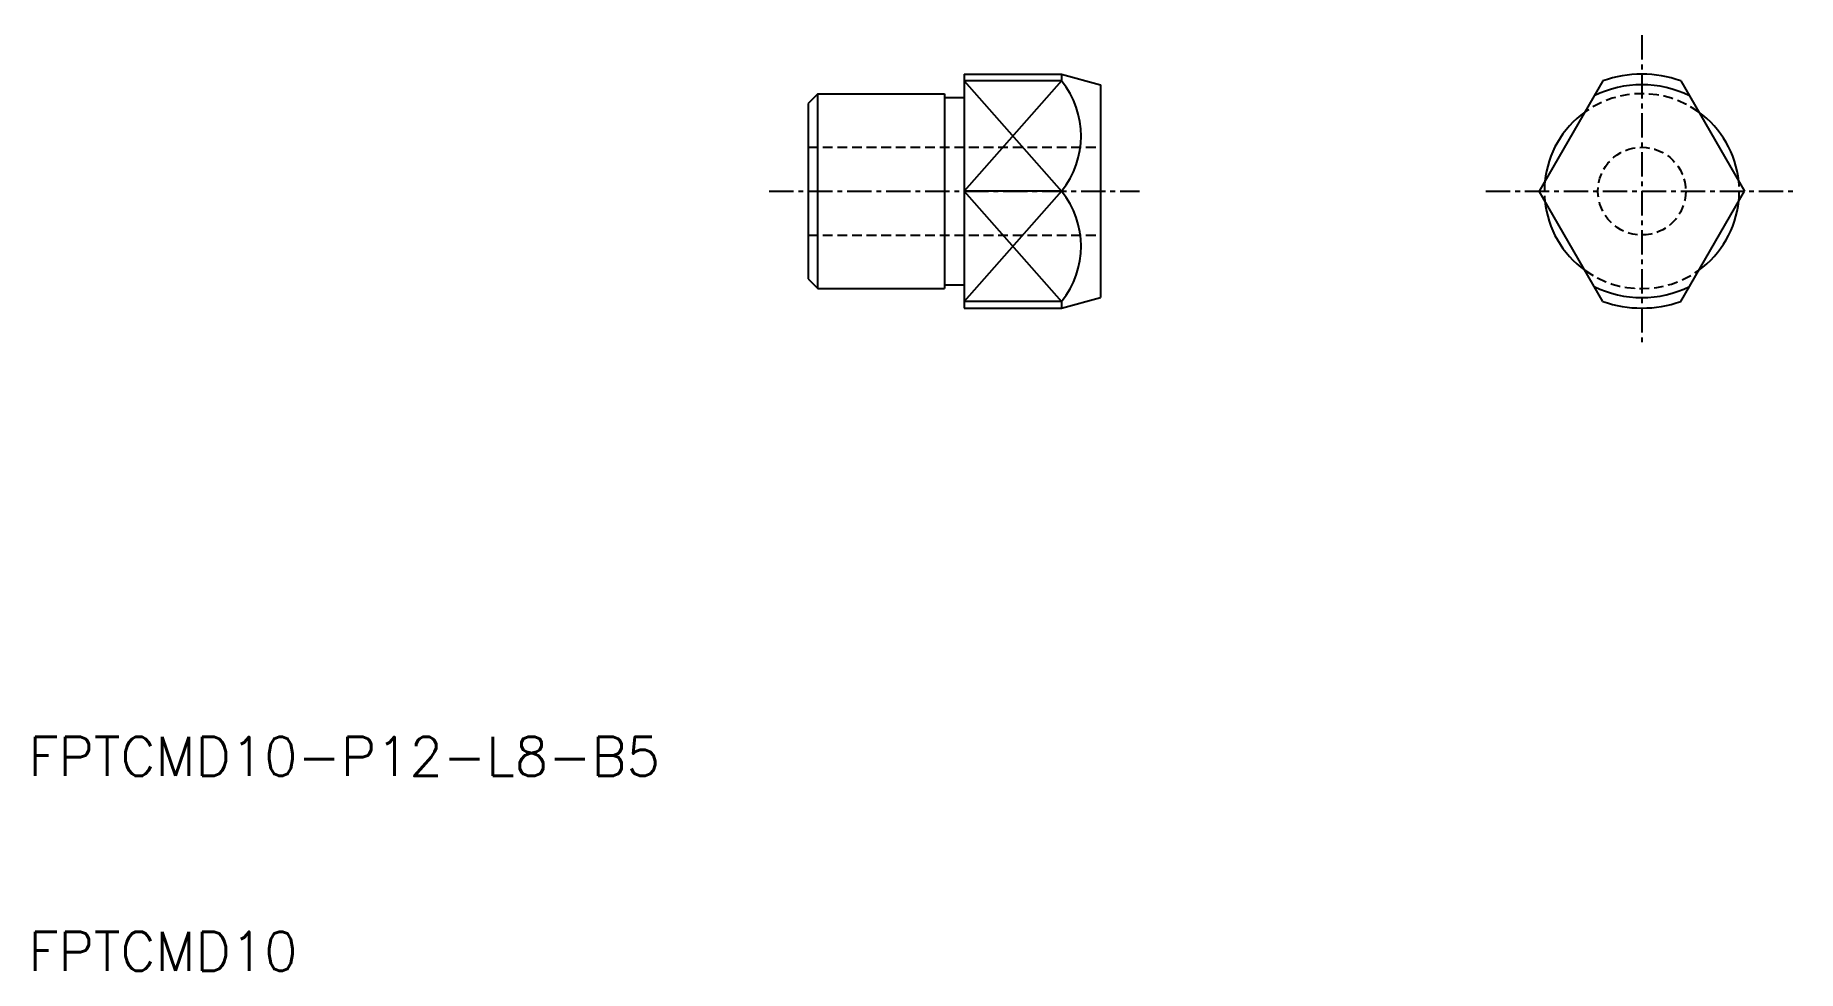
# Model space of a CAD drawing. Extents: x 10.3 to 100.8, y 10 to 58.
import ezdxf

# ---------------------------------------------------------------- set-up
doc = ezdxf.new("R2010")
doc.units = 0
doc.linetypes.add('CENTER', pattern=[2, 1.25, -0.25, 0.25, -0.25])
doc.linetypes.add('DASHED', pattern=[0.75, 0.5, -0.25])
doc.layers.get('0').update_dxf_attribs({"linetype": 'CONTINUOUS'})
doc.layers.add('CENTER', color=1, linetype='CENTER')
doc.styles.get("Standard").update_dxf_attribs({"font": 'txt.shx'})

msp = doc.modelspace()

# ---------------------------------------------------------------- linework, layer by layer
at = {"color": 7, "linetype": 'CONTINUOUS'}
for p, q in [((58, 56), (63, 56)), ((58, 56), (58, 44)), ((63, 55.657), (58, 55.657)), ((63, 56), (63, 55.657)), ((63, 56), (65, 55.464)), ((65, 55.464), (65, 44.536)), ((90.772, 55.657), (87.506, 50)), ((94.772, 55.657), (98.038, 50)), ((50.5, 55), (50, 54.5)), ((50, 54.5), (50, 45.5)), ((50.5, 55), (57, 55)), ((50.5, 45), (50.5, 55)), ((57, 55), (57, 45)), ((57, 54.8), (58, 54.8)), ((63, 50), (58, 50)), ((90.772, 44.343), (87.506, 50)), ((94.772, 44.343), (98.038, 50)), ((50, 45.5), (50.5, 45)), ((50.5, 45), (57, 45)), ((57, 45.2), (58, 45.2)), ((63, 44.343), (58, 44.343)), ((63, 44), (65, 44.536)), ((63, 44.343), (63, 44)), ((58, 44), (63, 44))]:
    msp.add_line(p, q, dxfattribs=at)
at = {"color": 3, "linetype": 'CONTINUOUS'}
for p, q in [((63, 55.657), (58, 50)), ((58, 55.657), (63, 50)), ((63, 50), (58, 44.343)), ((58, 50), (63, 44.343))]:
    msp.add_line(p, q, dxfattribs=at)
at = {"color": 3, "linetype": 'DASHED'}
for p, q in [((50, 52.25), (65, 52.25)), ((50, 47.75), (65, 47.75))]:
    msp.add_line(p, q, dxfattribs=at)
msp.add_circle((92.772, 50), 2.25, dxfattribs=at)
at = {"color": 7, "linetype": 'CONTINUOUS'}
for centre, radius, start, end in [((59.5, 52.828), 4.5, 321.05756, 38.94244), ((92.772, 50), 5.464, 63.42315, 116.57685), ((92.772, 50), 6, 70.52878, 109.47122), ((92.772, 50), 5, 125.79657, 174.20343), ((92.772, 50), 5, 5.79657, 54.20343), ((59.5, 47.172), 4.5, 321.05756, 38.94244), ((92.772, 50), 5, 185.79657, 234.20343), ((92.772, 50), 5, 305.79657, 354.20343), ((92.772, 50), 5.464, 243.42315, 296.57685), ((92.772, 50), 6, 250.52878, 289.47122)]:
    msp.add_arc(centre, radius, start, end, dxfattribs=at)
at = {"color": 3, "linetype": 'DASHED'}
for start, end in [(54.20343, 125.79657), (174.20343, 185.79657), (354.20343, 5.79657), (234.20343, 305.79657)]:
    msp.add_arc((92.772, 50), 5, start, end, dxfattribs=at)
at = {"layer": 'CENTER', "color": 1, "linetype": 'CENTER'}
for p, q in [((92.772, 58), (92.772, 42)), ((48, 50), (67, 50)), ((84.772, 50), (100.772, 50))]:
    msp.add_line(p, q, dxfattribs=at)

# ---------------------------------------------------------------- texts
at = {"color": 7, "linetype": 'CONTINUOUS'}
for s, p in [('FPTCMD10-P12-L8-B5', (10, 20)), ('FPTCMD10', (10, 10))]:
    msp.add_text(s, height=2, dxfattribs=at).set_placement(p)

doc.saveas('drawing.dxf')
